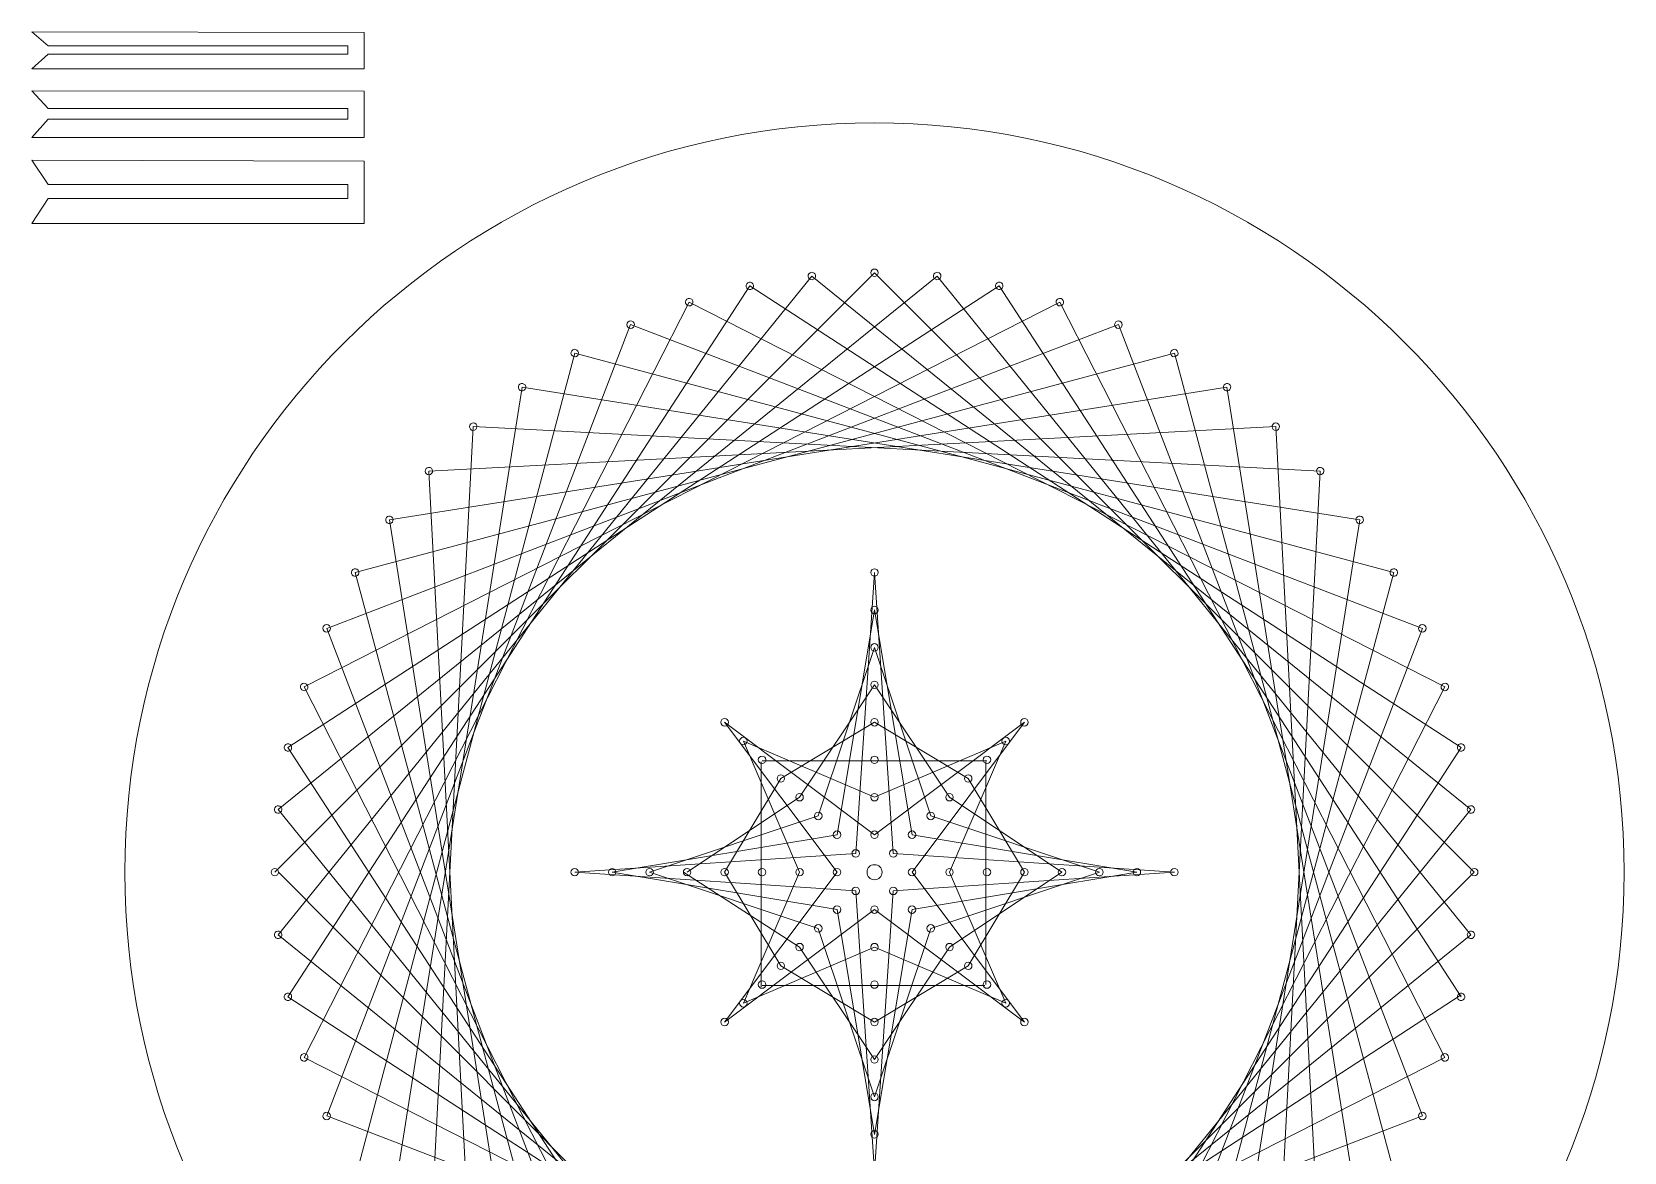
# Model space of a CAD drawing. Header units: inches. Extents: x 0.4 to 11, y 0.3 to 11.6.
# Drawn here: x 0.38 to 11, y 4.13 to 11.61 of the extents above; entities that cross this region are included whole.
import ezdxf

# ---------------------------------------------------------------- set-up
doc = ezdxf.new("R2010")
doc.units = ezdxf.units.IN
doc.header["$MEASUREMENT"] = 0
doc.layers.add('Cut Holes', color=7, linetype='Continuous')

msp = doc.modelspace()

# ---------------------------------------------------------------- linework, layer by layer
at = {"layer": 'Cut Holes', "color": 1, "lineweight": 9, "true_color": 0xff0000}
for points in [[(0.379, 11.361), (2.597, 11.361), (2.597, 11.604), (0.38, 11.608), (0.489, 11.514), (2.486, 11.514), (2.486, 11.458), (0.489, 11.458), (0.379, 11.361)], [(0.379, 10.903), (2.597, 10.903), (2.597, 11.211), (0.38, 11.215), (0.489, 11.096), (2.486, 11.096), (2.486, 11.026), (0.489, 11.026), (0.379, 10.903)], [(0.379, 10.329), (2.597, 10.329), (2.597, 10.744), (0.38, 10.751), (0.489, 10.59), (2.486, 10.59), (2.486, 10.495), (0.489, 10.495), (0.379, 10.329)]]:
    msp.add_lwpolyline(points, dxfattribs=at)
at = {"layer": 'Cut Holes', "color": 3, "lineweight": 9, "true_color": 0x00ff00}
for points in [[(2, 6), (6, 10)], [(6, 10), (10, 6)], [(2.022, 6.418), (6.418, 9.978)], [(2.022, 5.582), (5.582, 9.978)], [(2.087, 6.832), (6.832, 9.913)], [(2.087, 5.168), (5.168, 9.913)], [(5.168, 9.913), (9.913, 6.832)], [(5.582, 9.978), (9.978, 6.418)], [(6.418, 9.978), (9.978, 5.582)], [(6.832, 9.913), (9.913, 5.168)], [(2.196, 7.236), (7.236, 9.804)], [(2.196, 4.764), (4.764, 9.804)], [(4.764, 9.804), (9.804, 7.236)], [(7.236, 9.804), (9.804, 4.764)], [(2.346, 7.627), (7.627, 9.654)], [(2.346, 4.373), (4.373, 9.654)], [(4.373, 9.654), (9.654, 7.627)], [(7.627, 9.654), (9.654, 4.373)], [(2.536, 8), (8, 9.464)], [(2.546, 3.997), (4, 9.464)], [(4, 9.464), (9.464, 8)], [(8, 9.464), (9.464, 4)], [(2.764, 8.351), (8.351, 9.236)], [(2.764, 3.649), (3.649, 9.236)], [(3.649, 9.236), (9.236, 8.351)], [(8.351, 9.236), (9.236, 3.649)], [(3.027, 8.677), (8.677, 8.973)], [(3.027, 3.323), (3.323, 8.973)], [(3.323, 8.973), (8.973, 8.677)], [(8.677, 8.973), (8.973, 3.323)], [(3.323, 3.027), (3.027, 8.677)], [(8.973, 8.677), (8.677, 3.027)], [(3.649, 2.764), (2.764, 8.351)], [(9.236, 8.351), (8.351, 2.764)], [(4, 2.536), (2.536, 8)], [(5.875, 6.125), (6, 8)], [(6.125, 6.125), (6, 8)], [(9.464, 8), (8, 2.536)], [(5.75, 6.25), (6, 7.75)], [(6.25, 6.25), (6, 7.75)], [(4.373, 2.346), (2.346, 7.627)], [(9.654, 7.627), (7.627, 2.346)], [(5.625, 6.375), (6, 7.5)], [(6.375, 6.375), (6, 7.5)], [(4.764, 2.196), (2.196, 7.236)], [(5.5, 6.5), (6, 7.25)], [(6.5, 6.5), (6, 7.25)], [(9.804, 7.236), (7.236, 2.196)], [(5, 7), (6, 6.25)], [(5.75, 6), (5, 7)], [(5.375, 6.625), (6, 7)], [(6.625, 6.625), (6, 7)], [(7, 7), (6, 6.25)], [(6.25, 6), (7, 7)], [(5.168, 2.087), (2.087, 6.832)], [(5.125, 6.875), (6, 6.5)], [(5.5, 6), (5.125, 6.875)], [(6.875, 6.875), (6, 6.5)], [(6.875, 6.875), (6.5, 6)], [(9.913, 6.832), (6.832, 2.087)], [(5.243, 6.736), (5.243, 5.236)], [(5.25, 6.743), (6.75, 6.743)], [(6.743, 6.736), (6.743, 5.25)], [(5, 6), (5.375, 6.625)], [(7, 6), (6.625, 6.625)], [(4.75, 6), (5.5, 6.5)], [(7.25, 6), (6.5, 6.5)], [(5.582, 2.022), (2.022, 6.418)], [(4.5, 6), (5.625, 6.375)], [(7.5, 6), (6.375, 6.375)], [(9.978, 6.418), (6.418, 2.022)], [(4.25, 6), (5.75, 6.25)], [(7.75, 6), (6.25, 6.25)], [(4, 6), (5.875, 6.125)], [(8, 6), (6.125, 6.125)], [(6, 2), (2.025, 6)], [(5.875, 5.875), (4, 6)], [(5.75, 5.75), (4.25, 6)], [(5.625, 5.625), (4.5, 6)], [(5.5, 5.5), (4.725, 6)], [(5.375, 5.375), (5, 6)], [(5, 5), (5.75, 6)], [(5.125, 5.125), (5.5, 6)], [(10, 6), (6, 2)], [(6.125, 5.875), (8, 6)], [(6.25, 5.75), (7.75, 6)], [(6.25, 6), (7, 5)], [(7.5, 6), (6.375, 5.625)], [(6.5, 5.5), (7.25, 6)], [(6.875, 5.125), (6.5, 6)], [(6.625, 5.375), (7, 6)], [(6, 4), (5.875, 5.875)], [(6, 4), (6.125, 5.875)], [(6, 5.75), (5, 5)], [(6, 4.25), (5.75, 5.75)], [(6, 4.25), (6.25, 5.75)], [(6, 5.75), (7, 5)], [(6.418, 2.022), (2.022, 5.582)], [(9.978, 5.582), (5.582, 2.022)], [(6, 4.5), (5.625, 5.625)], [(6, 4.5), (6.375, 5.625)], [(6, 5.5), (5.125, 5.125)], [(6, 4.75), (5.5, 5.5)], [(6, 4.75), (6.5, 5.5)], [(6.875, 5.125), (6, 5.5)], [(6, 5), (5.375, 5.375)], [(6, 5), (6.625, 5.375)], [(5.25, 5.243), (6.736, 5.243)], [(6.832, 2.087), (2.087, 5.168)], [(9.913, 5.181), (5.168, 2.087)], [(7.236, 2.196), (2.196, 4.764)], [(9.804, 4.764), (4.764, 2.196)], [(7.627, 2.346), (2.346, 4.373)], [(9.654, 4.373), (4.373, 2.346)]]:
    msp.add_lwpolyline(points, dxfattribs=at)
at = {"layer": 'Cut Holes', "color": 4, "lineweight": 9, "true_color": 0x00ffff}
for points in [[(1, 6), (1, 8.761), (3.239, 11), (6, 11), (8.761, 11), (11, 8.761), (11, 6), (11, 3.239), (8.761, 1), (6, 1), (3.239, 1), (1, 3.239), (1, 6)], [(5.557, 9.975), (5.556, 9.989), (5.566, 10.002), (5.579, 10.003), (5.593, 10.004), (5.605, 9.994), (5.607, 9.981), (5.608, 9.967), (5.598, 9.955), (5.584, 9.953), (5.571, 9.952), (5.558, 9.962), (5.557, 9.975)], [(5.975, 10), (5.975, 10.014), (5.986, 10.025), (6, 10.025), (6.014, 10.025), (6.025, 10.014), (6.025, 10), (6.025, 9.986), (6.014, 9.975), (6, 9.975), (5.986, 9.975), (5.975, 9.986), (5.975, 10)], [(6.393, 9.981), (6.395, 9.994), (6.407, 10.004), (6.421, 10.003), (6.434, 10.002), (6.444, 9.989), (6.443, 9.975), (6.442, 9.962), (6.429, 9.952), (6.416, 9.953), (6.402, 9.955), (6.392, 9.967), (6.393, 9.981)], [(5.144, 9.907), (5.141, 9.921), (5.15, 9.934), (5.163, 9.937), (5.177, 9.94), (5.19, 9.931), (5.193, 9.918), (5.196, 9.904), (5.187, 9.891), (5.174, 9.888), (5.16, 9.885), (5.147, 9.894), (5.144, 9.907)], [(6.807, 9.918), (6.81, 9.931), (6.823, 9.94), (6.837, 9.937), (6.85, 9.934), (6.859, 9.921), (6.856, 9.907), (6.853, 9.894), (6.84, 9.885), (6.826, 9.888), (6.813, 9.891), (6.804, 9.904), (6.807, 9.918)], [(4.74, 9.797), (4.736, 9.81), (4.743, 9.824), (4.756, 9.828), (4.769, 9.832), (4.783, 9.825), (4.788, 9.812), (4.792, 9.799), (4.785, 9.785), (4.772, 9.78), (4.759, 9.776), (4.744, 9.783), (4.74, 9.797)], [(7.212, 9.812), (7.217, 9.825), (7.231, 9.832), (7.244, 9.828), (7.257, 9.824), (7.264, 9.81), (7.26, 9.797), (7.256, 9.783), (7.241, 9.776), (7.228, 9.78), (7.215, 9.785), (7.208, 9.799), (7.212, 9.812)], [(4.35, 9.644), (4.345, 9.657), (4.35, 9.671), (4.363, 9.677), (4.375, 9.683), (4.39, 9.677), (4.396, 9.664), (4.402, 9.652), (4.396, 9.637), (4.383, 9.631), (4.371, 9.626), (4.356, 9.631), (4.35, 9.644)], [(7.604, 9.664), (7.61, 9.677), (7.625, 9.683), (7.637, 9.677), (7.65, 9.671), (7.655, 9.657), (7.65, 9.644), (7.644, 9.631), (7.629, 9.626), (7.617, 9.631), (7.604, 9.637), (7.598, 9.652), (7.604, 9.664)], [(3.978, 9.452), (3.971, 9.464), (3.976, 9.479), (3.988, 9.486), (3.999, 9.493), (4.015, 9.489), (4.022, 9.477), (4.029, 9.465), (4.024, 9.449), (4.013, 9.442), (4.001, 9.436), (3.985, 9.44), (3.978, 9.452)], [(7.978, 9.477), (7.985, 9.489), (8.001, 9.493), (8.012, 9.486), (8.024, 9.479), (8.029, 9.464), (8.022, 9.452), (8.015, 9.44), (7.999, 9.436), (7.987, 9.442), (7.976, 9.449), (7.971, 9.465), (7.978, 9.477)], [(3.629, 9.221), (3.621, 9.233), (3.623, 9.248), (3.634, 9.256), (3.645, 9.264), (3.661, 9.262), (3.669, 9.251), (3.677, 9.24), (3.675, 9.224), (3.664, 9.216), (3.652, 9.208), (3.637, 9.21), (3.629, 9.221)], [(8.331, 9.251), (8.339, 9.262), (8.355, 9.264), (8.366, 9.256), (8.377, 9.248), (8.379, 9.233), (8.371, 9.221), (8.363, 9.21), (8.348, 9.208), (8.336, 9.216), (8.325, 9.224), (8.323, 9.24), (8.331, 9.251)], [(3.305, 8.956), (3.296, 8.966), (3.296, 8.982), (3.307, 8.991), (3.317, 9), (3.333, 9), (3.342, 8.989), (3.351, 8.979), (3.35, 8.963), (3.34, 8.954), (3.33, 8.945), (3.314, 8.946), (3.305, 8.956)], [(8.658, 8.989), (8.667, 9), (8.683, 9), (8.693, 8.991), (8.704, 8.982), (8.704, 8.966), (8.695, 8.956), (8.686, 8.946), (8.67, 8.945), (8.66, 8.954), (8.65, 8.963), (8.649, 8.979), (8.658, 8.989)], [(3.011, 8.658), (3, 8.667), (3, 8.683), (3.009, 8.693), (3.018, 8.704), (3.034, 8.704), (3.044, 8.695), (3.054, 8.686), (3.055, 8.67), (3.046, 8.66), (3.037, 8.65), (3.021, 8.649), (3.011, 8.658)], [(8.956, 8.695), (8.966, 8.704), (8.982, 8.704), (8.991, 8.693), (9, 8.683), (9, 8.667), (8.989, 8.658), (8.979, 8.649), (8.963, 8.65), (8.954, 8.66), (8.945, 8.67), (8.946, 8.686), (8.956, 8.695)], [(2.749, 8.331), (2.738, 8.339), (2.736, 8.355), (2.744, 8.366), (2.752, 8.377), (2.767, 8.379), (2.779, 8.371), (2.79, 8.363), (2.792, 8.348), (2.784, 8.336), (2.776, 8.325), (2.76, 8.323), (2.749, 8.331)], [(9.221, 8.371), (9.233, 8.379), (9.248, 8.377), (9.256, 8.366), (9.264, 8.355), (9.262, 8.339), (9.251, 8.331), (9.24, 8.323), (9.224, 8.325), (9.216, 8.336), (9.208, 8.348), (9.21, 8.363), (9.221, 8.371)], [(2.523, 7.978), (2.511, 7.985), (2.507, 8.001), (2.514, 8.012), (2.521, 8.024), (2.536, 8.029), (2.548, 8.022), (2.56, 8.015), (2.564, 7.999), (2.558, 7.987), (2.551, 7.976), (2.535, 7.971), (2.523, 7.978)], [(5.975, 8), (5.975, 8.014), (5.986, 8.025), (6, 8.025), (6.014, 8.025), (6.025, 8.014), (6.025, 8), (6.025, 7.986), (6.014, 7.975), (6, 7.975), (5.986, 7.975), (5.975, 7.986), (5.975, 8)], [(9.452, 8.022), (9.464, 8.029), (9.479, 8.024), (9.486, 8.012), (9.493, 8.001), (9.489, 7.985), (9.477, 7.978), (9.465, 7.971), (9.449, 7.976), (9.442, 7.987), (9.436, 7.999), (9.44, 8.015), (9.452, 8.022)], [(5.975, 7.75), (5.975, 7.764), (5.986, 7.775), (6, 7.775), (6.014, 7.775), (6.025, 7.764), (6.025, 7.75), (6.025, 7.736), (6.014, 7.725), (6, 7.725), (5.986, 7.725), (5.975, 7.736), (5.975, 7.75)], [(2.336, 7.604), (2.323, 7.61), (2.317, 7.625), (2.323, 7.637), (2.329, 7.65), (2.343, 7.655), (2.356, 7.65), (2.369, 7.644), (2.374, 7.629), (2.369, 7.617), (2.363, 7.604), (2.348, 7.598), (2.336, 7.604)], [(9.644, 7.65), (9.657, 7.655), (9.671, 7.65), (9.677, 7.637), (9.683, 7.625), (9.677, 7.61), (9.664, 7.604), (9.652, 7.598), (9.637, 7.604), (9.631, 7.617), (9.626, 7.629), (9.631, 7.644), (9.644, 7.65)], [(5.975, 7.5), (5.975, 7.514), (5.986, 7.525), (6, 7.525), (6.014, 7.525), (6.025, 7.514), (6.025, 7.5), (6.025, 7.486), (6.014, 7.475), (6, 7.475), (5.986, 7.475), (5.975, 7.486), (5.975, 7.5)], [(2.188, 7.212), (2.175, 7.217), (2.168, 7.231), (2.172, 7.244), (2.176, 7.257), (2.19, 7.264), (2.203, 7.26), (2.217, 7.256), (2.224, 7.241), (2.22, 7.228), (2.215, 7.215), (2.201, 7.208), (2.188, 7.212)], [(5.975, 7.25), (5.975, 7.264), (5.986, 7.275), (6, 7.275), (6.014, 7.275), (6.025, 7.264), (6.025, 7.25), (6.025, 7.236), (6.014, 7.225), (6, 7.225), (5.986, 7.225), (5.975, 7.236), (5.975, 7.25)], [(9.797, 7.26), (9.81, 7.264), (9.824, 7.257), (9.828, 7.244), (9.832, 7.231), (9.825, 7.217), (9.812, 7.212), (9.799, 7.208), (9.785, 7.215), (9.78, 7.228), (9.776, 7.241), (9.783, 7.256), (9.797, 7.26)], [(4.975, 7), (4.975, 7.014), (4.986, 7.025), (5, 7.025), (5.014, 7.025), (5.025, 7.014), (5.025, 7), (5.025, 6.986), (5.014, 6.975), (5, 6.975), (4.986, 6.975), (4.975, 6.986), (4.975, 7)], [(5.975, 7), (5.975, 7.014), (5.986, 7.025), (6, 7.025), (6.014, 7.025), (6.025, 7.014), (6.025, 7), (6.025, 6.986), (6.014, 6.975), (6, 6.975), (5.986, 6.975), (5.975, 6.986), (5.975, 7)], [(7, 6.975), (6.986, 6.975), (6.975, 6.986), (6.975, 7), (6.975, 7.014), (6.986, 7.025), (7, 7.025), (7.014, 7.025), (7.025, 7.014), (7.025, 7), (7.025, 6.986), (7.014, 6.975), (7, 6.975)], [(2.082, 6.807), (2.069, 6.81), (2.06, 6.823), (2.063, 6.837), (2.066, 6.85), (2.079, 6.859), (2.093, 6.856), (2.106, 6.853), (2.115, 6.84), (2.112, 6.826), (2.109, 6.813), (2.096, 6.804), (2.082, 6.807)], [(5.1, 6.875), (5.1, 6.889), (5.111, 6.9), (5.125, 6.9), (5.139, 6.9), (5.15, 6.889), (5.15, 6.875), (5.15, 6.861), (5.139, 6.85), (5.125, 6.85), (5.111, 6.85), (5.1, 6.861), (5.1, 6.875)], [(6.875, 6.85), (6.861, 6.85), (6.85, 6.861), (6.85, 6.875), (6.85, 6.889), (6.861, 6.9), (6.875, 6.9), (6.889, 6.9), (6.9, 6.889), (6.9, 6.875), (6.9, 6.861), (6.889, 6.85), (6.875, 6.85)], [(9.907, 6.856), (9.921, 6.859), (9.934, 6.85), (9.937, 6.837), (9.94, 6.823), (9.931, 6.81), (9.918, 6.807), (9.904, 6.804), (9.891, 6.813), (9.888, 6.826), (9.885, 6.84), (9.894, 6.853), (9.907, 6.856)], [(5.225, 6.75), (5.225, 6.764), (5.236, 6.775), (5.25, 6.775), (5.264, 6.775), (5.275, 6.764), (5.275, 6.75), (5.275, 6.736), (5.264, 6.725), (5.25, 6.725), (5.236, 6.725), (5.225, 6.736), (5.225, 6.75)], [(5.975, 6.75), (5.975, 6.764), (5.986, 6.775), (6, 6.775), (6.014, 6.775), (6.025, 6.764), (6.025, 6.75), (6.025, 6.736), (6.014, 6.725), (6, 6.725), (5.986, 6.725), (5.975, 6.736), (5.975, 6.75)], [(6.75, 6.725), (6.736, 6.725), (6.725, 6.736), (6.725, 6.75), (6.725, 6.764), (6.736, 6.775), (6.75, 6.775), (6.764, 6.775), (6.775, 6.764), (6.775, 6.75), (6.775, 6.736), (6.764, 6.725), (6.75, 6.725)], [(5.35, 6.625), (5.35, 6.639), (5.361, 6.65), (5.375, 6.65), (5.389, 6.65), (5.4, 6.639), (5.4, 6.625), (5.4, 6.611), (5.389, 6.6), (5.375, 6.6), (5.361, 6.6), (5.35, 6.611), (5.35, 6.625)], [(6.625, 6.6), (6.611, 6.6), (6.6, 6.611), (6.6, 6.625), (6.6, 6.639), (6.611, 6.65), (6.625, 6.65), (6.639, 6.65), (6.65, 6.639), (6.65, 6.625), (6.65, 6.611), (6.639, 6.6), (6.625, 6.6)], [(5.475, 6.5), (5.475, 6.514), (5.486, 6.525), (5.5, 6.525), (5.514, 6.525), (5.525, 6.514), (5.525, 6.5), (5.525, 6.486), (5.514, 6.475), (5.5, 6.475), (5.486, 6.475), (5.475, 6.486), (5.475, 6.5)], [(5.975, 6.5), (5.975, 6.514), (5.986, 6.525), (6, 6.525), (6.014, 6.525), (6.025, 6.514), (6.025, 6.5), (6.025, 6.486), (6.014, 6.475), (6, 6.475), (5.986, 6.475), (5.975, 6.486), (5.975, 6.5)], [(6.5, 6.475), (6.486, 6.475), (6.475, 6.486), (6.475, 6.5), (6.475, 6.514), (6.486, 6.525), (6.5, 6.525), (6.514, 6.525), (6.525, 6.514), (6.525, 6.5), (6.525, 6.486), (6.514, 6.475), (6.5, 6.475)], [(2.019, 6.393), (2.006, 6.395), (1.996, 6.407), (1.997, 6.421), (1.998, 6.434), (2.011, 6.444), (2.025, 6.443), (2.038, 6.442), (2.048, 6.429), (2.047, 6.416), (2.045, 6.402), (2.033, 6.392), (2.019, 6.393)], [(5.6, 6.375), (5.6, 6.389), (5.611, 6.4), (5.625, 6.4), (5.639, 6.4), (5.65, 6.389), (5.65, 6.375), (5.65, 6.361), (5.639, 6.35), (5.625, 6.35), (5.611, 6.35), (5.6, 6.361), (5.6, 6.375)], [(6.375, 6.35), (6.361, 6.35), (6.35, 6.361), (6.35, 6.375), (6.35, 6.389), (6.361, 6.4), (6.375, 6.4), (6.389, 6.4), (6.4, 6.389), (6.4, 6.375), (6.4, 6.361), (6.389, 6.35), (6.375, 6.35)], [(9.975, 6.443), (9.989, 6.444), (10.002, 6.434), (10.003, 6.421), (10.004, 6.407), (9.994, 6.395), (9.981, 6.393), (9.967, 6.392), (9.955, 6.402), (9.953, 6.416), (9.952, 6.429), (9.962, 6.442), (9.975, 6.443)], [(5.725, 6.25), (5.725, 6.264), (5.736, 6.275), (5.75, 6.275), (5.764, 6.275), (5.775, 6.264), (5.775, 6.25), (5.775, 6.236), (5.764, 6.225), (5.75, 6.225), (5.736, 6.225), (5.725, 6.236), (5.725, 6.25)], [(5.975, 6.25), (5.975, 6.264), (5.986, 6.275), (6, 6.275), (6.014, 6.275), (6.025, 6.264), (6.025, 6.25), (6.025, 6.236), (6.014, 6.225), (6, 6.225), (5.986, 6.225), (5.975, 6.236), (5.975, 6.25)], [(6.25, 6.225), (6.236, 6.225), (6.225, 6.236), (6.225, 6.25), (6.225, 6.264), (6.236, 6.275), (6.25, 6.275), (6.264, 6.275), (6.275, 6.264), (6.275, 6.25), (6.275, 6.236), (6.264, 6.225), (6.25, 6.225)], [(5.85, 6.125), (5.85, 6.139), (5.861, 6.15), (5.875, 6.15), (5.889, 6.15), (5.9, 6.139), (5.9, 6.125), (5.9, 6.111), (5.889, 6.1), (5.875, 6.1), (5.861, 6.1), (5.85, 6.111), (5.85, 6.125)], [(6.125, 6.1), (6.111, 6.1), (6.1, 6.111), (6.1, 6.125), (6.1, 6.139), (6.111, 6.15), (6.125, 6.15), (6.139, 6.15), (6.15, 6.139), (6.15, 6.125), (6.15, 6.111), (6.139, 6.1), (6.125, 6.1)], [(2, 5.975), (1.986, 5.975), (1.975, 5.986), (1.975, 6), (1.975, 6.014), (1.986, 6.025), (2, 6.025), (2.014, 6.025), (2.025, 6.014), (2.025, 6), (2.025, 5.986), (2.014, 5.975), (2, 5.975)], [(4, 5.975), (3.986, 5.975), (3.975, 5.986), (3.975, 6), (3.975, 6.014), (3.986, 6.025), (4, 6.025), (4.014, 6.025), (4.025, 6.014), (4.025, 6), (4.025, 5.986), (4.014, 5.975), (4, 5.975)], [(4.25, 5.975), (4.236, 5.975), (4.225, 5.986), (4.225, 6), (4.225, 6.014), (4.236, 6.025), (4.25, 6.025), (4.264, 6.025), (4.275, 6.014), (4.275, 6), (4.275, 5.986), (4.264, 5.975), (4.25, 5.975)], [(4.5, 5.975), (4.486, 5.975), (4.475, 5.986), (4.475, 6), (4.475, 6.014), (4.486, 6.025), (4.5, 6.025), (4.514, 6.025), (4.525, 6.014), (4.525, 6), (4.525, 5.986), (4.514, 5.975), (4.5, 5.975)], [(4.75, 5.975), (4.736, 5.975), (4.725, 5.986), (4.725, 6), (4.725, 6.014), (4.736, 6.025), (4.75, 6.025), (4.764, 6.025), (4.775, 6.014), (4.775, 6), (4.775, 5.986), (4.764, 5.975), (4.75, 5.975)], [(5, 5.975), (4.986, 5.975), (4.975, 5.986), (4.975, 6), (4.975, 6.014), (4.986, 6.025), (5, 6.025), (5.014, 6.025), (5.025, 6.014), (5.025, 6), (5.025, 5.986), (5.014, 5.975), (5, 5.975)], [(5.25, 5.975), (5.236, 5.975), (5.225, 5.986), (5.225, 6), (5.225, 6.014), (5.236, 6.025), (5.25, 6.025), (5.264, 6.025), (5.275, 6.014), (5.275, 6), (5.275, 5.986), (5.264, 5.975), (5.25, 5.975)], [(5.5, 5.975), (5.486, 5.975), (5.475, 5.986), (5.475, 6), (5.475, 6.014), (5.486, 6.025), (5.5, 6.025), (5.514, 6.025), (5.525, 6.014), (5.525, 6), (5.525, 5.986), (5.514, 5.975), (5.5, 5.975)], [(5.75, 5.975), (5.736, 5.975), (5.725, 5.986), (5.725, 6), (5.725, 6.014), (5.736, 6.025), (5.75, 6.025), (5.764, 6.025), (5.775, 6.014), (5.775, 6), (5.775, 5.986), (5.764, 5.975), (5.75, 5.975)], [(6, 5.95), (5.972, 5.95), (5.95, 5.972), (5.95, 6), (5.95, 6.028), (5.972, 6.05), (6, 6.05), (6.028, 6.05), (6.05, 6.028), (6.05, 6), (6.05, 5.972), (6.028, 5.95), (6, 5.95)], [(6.25, 5.975), (6.236, 5.975), (6.225, 5.986), (6.225, 6), (6.225, 6.014), (6.236, 6.025), (6.25, 6.025), (6.264, 6.025), (6.275, 6.014), (6.275, 6), (6.275, 5.986), (6.264, 5.975), (6.25, 5.975)], [(6.5, 5.975), (6.486, 5.975), (6.475, 5.986), (6.475, 6), (6.475, 6.014), (6.486, 6.025), (6.5, 6.025), (6.514, 6.025), (6.525, 6.014), (6.525, 6), (6.525, 5.986), (6.514, 5.975), (6.5, 5.975)], [(6.75, 5.975), (6.736, 5.975), (6.725, 5.986), (6.725, 6), (6.725, 6.014), (6.736, 6.025), (6.75, 6.025), (6.764, 6.025), (6.775, 6.014), (6.775, 6), (6.775, 5.986), (6.764, 5.975), (6.75, 5.975)], [(7, 5.975), (6.986, 5.975), (6.975, 5.986), (6.975, 6), (6.975, 6.014), (6.986, 6.025), (7, 6.025), (7.014, 6.025), (7.025, 6.014), (7.025, 6), (7.025, 5.986), (7.014, 5.975), (7, 5.975)], [(7.25, 5.975), (7.236, 5.975), (7.225, 5.986), (7.225, 6), (7.225, 6.014), (7.236, 6.025), (7.25, 6.025), (7.264, 6.025), (7.275, 6.014), (7.275, 6), (7.275, 5.986), (7.264, 5.975), (7.25, 5.975)], [(7.5, 5.975), (7.486, 5.975), (7.475, 5.986), (7.475, 6), (7.475, 6.014), (7.486, 6.025), (7.5, 6.025), (7.514, 6.025), (7.525, 6.014), (7.525, 6), (7.525, 5.986), (7.514, 5.975), (7.5, 5.975)], [(7.75, 5.975), (7.736, 5.975), (7.725, 5.986), (7.725, 6), (7.725, 6.014), (7.736, 6.025), (7.75, 6.025), (7.764, 6.025), (7.775, 6.014), (7.775, 6), (7.775, 5.986), (7.764, 5.975), (7.75, 5.975)], [(8, 5.975), (7.986, 5.975), (7.975, 5.986), (7.975, 6), (7.975, 6.014), (7.986, 6.025), (8, 6.025), (8.014, 6.025), (8.025, 6.014), (8.025, 6), (8.025, 5.986), (8.014, 5.975), (8, 5.975)], [(10, 6.025), (10.014, 6.025), (10.025, 6.014), (10.025, 6), (10.025, 5.986), (10.014, 5.975), (10, 5.975), (9.986, 5.975), (9.975, 5.986), (9.975, 6), (9.975, 6.014), (9.986, 6.025), (10, 6.025)], [(5.875, 5.85), (5.861, 5.85), (5.85, 5.861), (5.85, 5.875), (5.85, 5.889), (5.861, 5.9), (5.875, 5.9), (5.889, 5.9), (5.9, 5.889), (5.9, 5.875), (5.9, 5.861), (5.889, 5.85), (5.875, 5.85)], [(6.1, 5.875), (6.1, 5.889), (6.111, 5.9), (6.125, 5.9), (6.139, 5.9), (6.15, 5.889), (6.15, 5.875), (6.15, 5.861), (6.139, 5.85), (6.125, 5.85), (6.111, 5.85), (6.1, 5.861), (6.1, 5.875)], [(5.75, 5.725), (5.736, 5.725), (5.725, 5.736), (5.725, 5.75), (5.725, 5.764), (5.736, 5.775), (5.75, 5.775), (5.764, 5.775), (5.775, 5.764), (5.775, 5.75), (5.775, 5.736), (5.764, 5.725), (5.75, 5.725)], [(5.975, 5.75), (5.975, 5.764), (5.986, 5.775), (6, 5.775), (6.014, 5.775), (6.025, 5.764), (6.025, 5.75), (6.025, 5.736), (6.014, 5.725), (6, 5.725), (5.986, 5.725), (5.975, 5.736), (5.975, 5.75)], [(6.225, 5.75), (6.225, 5.764), (6.236, 5.775), (6.25, 5.775), (6.264, 5.775), (6.275, 5.764), (6.275, 5.75), (6.275, 5.736), (6.264, 5.725), (6.25, 5.725), (6.236, 5.725), (6.225, 5.736), (6.225, 5.75)], [(5.625, 5.6), (5.611, 5.6), (5.6, 5.611), (5.6, 5.625), (5.6, 5.639), (5.611, 5.65), (5.625, 5.65), (5.639, 5.65), (5.65, 5.639), (5.65, 5.625), (5.65, 5.611), (5.639, 5.6), (5.625, 5.6)], [(6.35, 5.625), (6.35, 5.639), (6.361, 5.65), (6.375, 5.65), (6.389, 5.65), (6.4, 5.639), (6.4, 5.625), (6.4, 5.611), (6.389, 5.6), (6.375, 5.6), (6.361, 5.6), (6.35, 5.611), (6.35, 5.625)], [(2.025, 5.557), (2.011, 5.556), (1.998, 5.566), (1.997, 5.579), (1.996, 5.593), (2.006, 5.605), (2.019, 5.607), (2.033, 5.608), (2.045, 5.598), (2.047, 5.584), (2.048, 5.571), (2.038, 5.558), (2.025, 5.557)], [(5.5, 5.475), (5.486, 5.475), (5.475, 5.486), (5.475, 5.5), (5.475, 5.514), (5.486, 5.525), (5.5, 5.525), (5.514, 5.525), (5.525, 5.514), (5.525, 5.5), (5.525, 5.486), (5.514, 5.475), (5.5, 5.475)], [(5.975, 5.5), (5.975, 5.514), (5.986, 5.525), (6, 5.525), (6.014, 5.525), (6.025, 5.514), (6.025, 5.5), (6.025, 5.486), (6.014, 5.475), (6, 5.475), (5.986, 5.475), (5.975, 5.486), (5.975, 5.5)], [(6.475, 5.5), (6.475, 5.514), (6.486, 5.525), (6.5, 5.525), (6.514, 5.525), (6.525, 5.514), (6.525, 5.5), (6.525, 5.486), (6.514, 5.475), (6.5, 5.475), (6.486, 5.475), (6.475, 5.486), (6.475, 5.5)], [(9.981, 5.607), (9.994, 5.605), (10.004, 5.593), (10.003, 5.579), (10.002, 5.566), (9.989, 5.556), (9.975, 5.557), (9.962, 5.558), (9.952, 5.571), (9.953, 5.584), (9.955, 5.598), (9.967, 5.608), (9.981, 5.607)], [(5.375, 5.35), (5.361, 5.35), (5.35, 5.361), (5.35, 5.375), (5.35, 5.389), (5.361, 5.4), (5.375, 5.4), (5.389, 5.4), (5.4, 5.389), (5.4, 5.375), (5.4, 5.361), (5.389, 5.35), (5.375, 5.35)], [(6.6, 5.375), (6.6, 5.389), (6.611, 5.4), (6.625, 5.4), (6.639, 5.4), (6.65, 5.389), (6.65, 5.375), (6.65, 5.361), (6.639, 5.35), (6.625, 5.35), (6.611, 5.35), (6.6, 5.361), (6.6, 5.375)], [(5.25, 5.225), (5.236, 5.225), (5.225, 5.236), (5.225, 5.25), (5.225, 5.264), (5.236, 5.275), (5.25, 5.275), (5.264, 5.275), (5.275, 5.264), (5.275, 5.25), (5.275, 5.236), (5.264, 5.225), (5.25, 5.225)], [(5.975, 5.25), (5.975, 5.264), (5.986, 5.275), (6, 5.275), (6.014, 5.275), (6.025, 5.264), (6.025, 5.25), (6.025, 5.236), (6.014, 5.225), (6, 5.225), (5.986, 5.225), (5.975, 5.236), (5.975, 5.25)], [(6.725, 5.25), (6.725, 5.264), (6.736, 5.275), (6.75, 5.275), (6.764, 5.275), (6.775, 5.264), (6.775, 5.25), (6.775, 5.236), (6.764, 5.225), (6.75, 5.225), (6.736, 5.225), (6.725, 5.236), (6.725, 5.25)], [(2.093, 5.144), (2.079, 5.141), (2.066, 5.15), (2.063, 5.163), (2.06, 5.177), (2.069, 5.19), (2.082, 5.193), (2.096, 5.196), (2.109, 5.187), (2.112, 5.174), (2.115, 5.16), (2.106, 5.147), (2.093, 5.144)], [(5.125, 5.1), (5.111, 5.1), (5.1, 5.111), (5.1, 5.125), (5.1, 5.139), (5.111, 5.15), (5.125, 5.15), (5.139, 5.15), (5.15, 5.139), (5.15, 5.125), (5.15, 5.111), (5.139, 5.1), (5.125, 5.1)], [(6.85, 5.125), (6.85, 5.139), (6.861, 5.15), (6.875, 5.15), (6.889, 5.15), (6.9, 5.139), (6.9, 5.125), (6.9, 5.111), (6.889, 5.1), (6.875, 5.1), (6.861, 5.1), (6.85, 5.111), (6.85, 5.125)], [(9.918, 5.193), (9.931, 5.19), (9.94, 5.177), (9.937, 5.163), (9.934, 5.15), (9.921, 5.141), (9.907, 5.144), (9.894, 5.147), (9.885, 5.16), (9.888, 5.174), (9.891, 5.187), (9.904, 5.196), (9.918, 5.193)], [(5, 4.975), (4.986, 4.975), (4.975, 4.986), (4.975, 5), (4.975, 5.014), (4.986, 5.025), (5, 5.025), (5.014, 5.025), (5.025, 5.014), (5.025, 5), (5.025, 4.986), (5.014, 4.975), (5, 4.975)], [(5.975, 5), (5.975, 5.014), (5.986, 5.025), (6, 5.025), (6.014, 5.025), (6.025, 5.014), (6.025, 5), (6.025, 4.986), (6.014, 4.975), (6, 4.975), (5.986, 4.975), (5.975, 4.986), (5.975, 5)], [(6.975, 5), (6.975, 5.014), (6.986, 5.025), (7, 5.025), (7.014, 5.025), (7.025, 5.014), (7.025, 5), (7.025, 4.986), (7.014, 4.975), (7, 4.975), (6.986, 4.975), (6.975, 4.986), (6.975, 5)], [(2.203, 4.74), (2.19, 4.736), (2.176, 4.743), (2.172, 4.756), (2.168, 4.769), (2.175, 4.783), (2.188, 4.788), (2.201, 4.792), (2.215, 4.785), (2.22, 4.772), (2.224, 4.759), (2.217, 4.744), (2.203, 4.74)], [(9.812, 4.788), (9.825, 4.783), (9.832, 4.769), (9.828, 4.756), (9.824, 4.743), (9.81, 4.736), (9.797, 4.74), (9.783, 4.744), (9.776, 4.759), (9.78, 4.772), (9.785, 4.785), (9.799, 4.792), (9.812, 4.788)], [(5.975, 4.75), (5.975, 4.764), (5.986, 4.775), (6, 4.775), (6.014, 4.775), (6.025, 4.764), (6.025, 4.75), (6.025, 4.736), (6.014, 4.725), (6, 4.725), (5.986, 4.725), (5.975, 4.736), (5.975, 4.75)], [(5.975, 4.5), (5.975, 4.514), (5.986, 4.525), (6, 4.525), (6.014, 4.525), (6.025, 4.514), (6.025, 4.5), (6.025, 4.486), (6.014, 4.475), (6, 4.475), (5.986, 4.475), (5.975, 4.486), (5.975, 4.5)], [(2.356, 4.35), (2.343, 4.345), (2.329, 4.35), (2.323, 4.363), (2.317, 4.375), (2.323, 4.39), (2.336, 4.396), (2.348, 4.402), (2.363, 4.396), (2.369, 4.383), (2.374, 4.371), (2.369, 4.356), (2.356, 4.35)], [(9.664, 4.396), (9.677, 4.39), (9.683, 4.375), (9.677, 4.363), (9.671, 4.35), (9.657, 4.345), (9.644, 4.35), (9.631, 4.356), (9.626, 4.371), (9.631, 4.383), (9.637, 4.396), (9.652, 4.402), (9.664, 4.396)], [(5.975, 4.25), (5.975, 4.264), (5.986, 4.275), (6, 4.275), (6.014, 4.275), (6.025, 4.264), (6.025, 4.25), (6.025, 4.236), (6.014, 4.225), (6, 4.225), (5.986, 4.225), (5.975, 4.236), (5.975, 4.25)]]:
    msp.add_open_spline(points, degree=3, knots=[0, 0, 0, 0, 1, 1, 1, 2, 2, 2, 3, 3, 3, 4, 4, 4, 4], dxfattribs=at)

doc.saveas('drawing.dxf')
